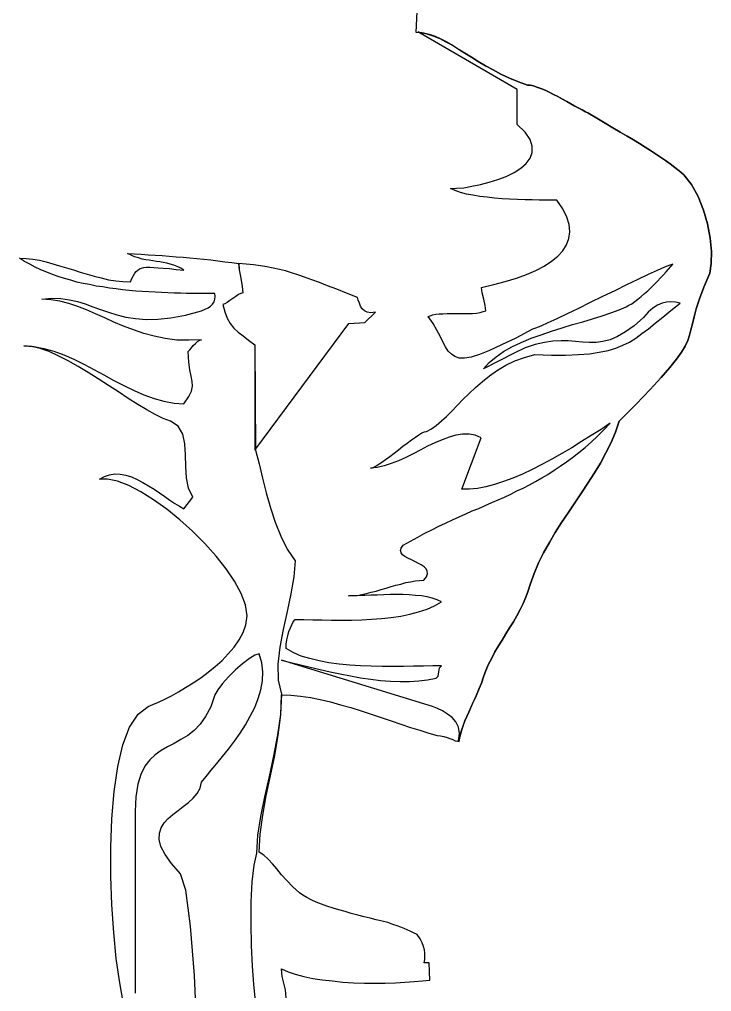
# Model space of a CAD drawing. Extents: x -631 to 173, y -3391 to -1658.
# Drawn here: x -346 to 75, y -3065 to -2475 of the extents above; entities that cross this region are included whole.
import ezdxf

# ---------------------------------------------------------------- set-up
doc = ezdxf.new("R2010")
doc.units = 0
doc.header["$LTSCALE"] = 1270
doc.header["$MEASUREMENT"] = 0
doc.layers.get('0').update_dxf_attribs({"linetype": 'CONTINUOUS'})

msp = doc.modelspace()

# ---------------------------------------------------------------- linework, layer by layer
at = {"linetype": 'CONTINUOUS'}
for p, q in [((-104.69, -2482.6), (-103.45, -2457.04)), ((-100.99, -2482.95), (-104.69, -2482.6)), ((-103.63, -2482.25), (-100.11, -2482.78)), ((-43.35, -2517.33), (-103.63, -2482.25)), ((-97.46, -2483.84), (-100.99, -2482.95)), ((-100.11, -2482.78), (-96.76, -2483.66)), ((-93.76, -2485.07), (-97.46, -2483.84)), ((-96.76, -2483.66), (-93.23, -2484.9)), ((-90.24, -2486.48), (-93.76, -2485.07)), ((-93.23, -2484.9), (-89.71, -2486.48)), ((-86.53, -2488.42), (-90.24, -2486.48)), ((-89.71, -2486.48), (-86.18, -2488.24)), ((-82.83, -2490.36), (-86.53, -2488.42)), ((-86.18, -2488.24), (-82.65, -2490.36)), ((-79.13, -2492.65), (-82.83, -2490.36)), ((-82.65, -2490.36), (-78.96, -2492.65)), ((-75.25, -2495.12), (-79.13, -2492.65)), ((-78.96, -2492.65), (-75.07, -2495.12)), ((-71.19, -2497.59), (-75.25, -2495.12)), ((-75.07, -2495.12), (-71.02, -2497.59)), ((-66.97, -2500.23), (-71.19, -2497.59)), ((-71.02, -2497.59), (-66.97, -2500.23)), ((-62.56, -2502.87), (-66.97, -2500.23)), ((-66.97, -2500.23), (-62.56, -2502.87)), ((-57.98, -2505.34), (-62.56, -2502.87)), ((-62.56, -2502.87), (-57.98, -2505.34)), ((-53.22, -2507.98), (-57.98, -2505.34)), ((-57.98, -2505.34), (-53.22, -2507.98)), ((-48.11, -2510.28), (-53.22, -2507.98)), ((-53.22, -2507.98), (-48.11, -2510.28)), ((-42.64, -2512.57), (-48.11, -2510.28)), ((-48.11, -2510.28), (-42.64, -2512.57)), ((-37, -2514.5), (-42.64, -2512.57)), ((-42.64, -2512.57), (-37, -2514.5)), ((-35.41, -2514.69), (-37, -2514.5)), ((-37, -2514.5), (-35.41, -2514.69)), ((-33.48, -2515.04), (-35.41, -2514.69)), ((-35.41, -2514.69), (-33.48, -2515.04)), ((-31.36, -2515.74), (-33.48, -2515.04)), ((-33.48, -2515.04), (-31.36, -2515.74)), ((-28.89, -2516.62), (-31.36, -2515.74)), ((-31.36, -2515.74), (-28.89, -2516.62)), ((-43.35, -2538.48), (-43.35, -2517.33)), ((-26.42, -2517.68), (-28.89, -2516.62)), ((-28.89, -2516.62), (-26.42, -2517.68)), ((-23.96, -2518.92), (-26.42, -2517.68)), ((-26.42, -2517.68), (-23.96, -2518.92)), ((-21.31, -2520.33), (-23.96, -2518.92)), ((-23.96, -2518.92), (-21.31, -2520.33)), ((-18.66, -2521.56), (-21.31, -2520.33)), ((-21.31, -2520.33), (-18.66, -2521.56)), ((-15.85, -2523.15), (-18.66, -2521.56)), ((-18.66, -2521.56), (-15.85, -2523.15)), ((-13.2, -2524.56), (-15.85, -2523.15)), ((-15.85, -2523.15), (-13.2, -2524.56)), ((-10.74, -2525.97), (-13.2, -2524.56)), ((-13.2, -2524.56), (-10.74, -2525.97)), ((-8.27, -2527.37), (-10.74, -2525.97)), ((-10.74, -2525.97), (-8.27, -2527.37)), ((-5.98, -2528.61), (-8.27, -2527.37)), ((-8.27, -2527.37), (-5.98, -2528.61)), ((-3.86, -2529.67), (-5.98, -2528.61)), ((-5.98, -2528.61), (-3.86, -2529.67)), ((-1.92, -2530.72), (-3.86, -2529.67)), ((-3.86, -2529.67), (-1.92, -2530.72)), ((-0.34, -2531.43), (-1.92, -2530.72)), ((-1.92, -2530.72), (-0.34, -2531.43)), ((5.13, -2534.6), (-0.34, -2531.43)), ((-0.34, -2531.43), (5.13, -2534.6)), ((-38.59, -2543.24), (-43.35, -2538.48)), ((10.07, -2537.6), (5.13, -2534.6)), ((5.13, -2534.6), (10.07, -2537.6)), ((14.83, -2540.42), (10.07, -2537.6)), ((10.07, -2537.6), (14.83, -2540.42)), ((-35.41, -2547.65), (-38.59, -2543.24)), ((19.23, -2543.07), (14.83, -2540.42)), ((14.83, -2540.42), (19.23, -2543.07)), ((23.47, -2545.54), (19.23, -2543.07)), ((19.23, -2543.07), (23.47, -2545.54)), ((-34.18, -2551.7), (-35.41, -2547.65)), ((27.34, -2547.82), (23.47, -2545.54)), ((23.47, -2545.54), (27.34, -2547.82)), ((30.87, -2550.11), (27.34, -2547.82)), ((27.34, -2547.82), (30.87, -2550.11)), ((34.39, -2552.23), (30.87, -2550.11)), ((30.87, -2550.11), (34.39, -2552.23)), ((-35.41, -2558.93), (-34.18, -2555.58)), ((-34.18, -2555.58), (-34.18, -2551.7)), ((37.57, -2554.35), (34.39, -2552.23)), ((34.39, -2552.23), (37.57, -2554.35)), ((40.74, -2556.29), (37.57, -2554.35)), ((37.57, -2554.35), (40.74, -2556.29)), ((43.74, -2558.4), (40.74, -2556.29)), ((40.74, -2556.29), (43.74, -2558.4)), ((-41.23, -2565.1), (-37.88, -2562.28)), ((-37.88, -2562.28), (-35.41, -2558.93)), ((46.73, -2560.34), (43.74, -2558.4)), ((43.74, -2558.4), (46.73, -2560.34)), ((49.55, -2562.45), (46.73, -2560.34)), ((46.73, -2560.34), (49.55, -2562.45)), ((52.37, -2564.57), (49.55, -2562.45)), ((49.55, -2562.45), (52.37, -2564.57)), ((-50.04, -2570.04), (-45.28, -2567.74)), ((-45.28, -2567.74), (-41.23, -2565.1)), ((55.02, -2566.69), (52.37, -2564.57)), ((52.37, -2564.57), (55.02, -2566.69)), ((57.84, -2568.98), (55.02, -2566.69)), ((55.02, -2566.69), (57.84, -2568.98)), ((62.6, -2574.97), (57.84, -2568.98)), ((57.84, -2568.98), (62.6, -2574.97)), ((-70.85, -2576.02), (-65.73, -2574.97)), ((-65.73, -2574.97), (-60.44, -2573.56)), ((-60.44, -2573.56), (-55.15, -2571.97)), ((-55.15, -2571.97), (-50.04, -2570.04)), ((66.65, -2582.19), (62.6, -2574.97)), ((62.6, -2574.97), (66.65, -2582.19)), ((-83.89, -2577.43), (-80.18, -2577.25)), ((-81.06, -2578.67), (-83.89, -2577.43)), ((-77.89, -2579.72), (-81.06, -2578.67)), ((-80.18, -2577.25), (-75.78, -2576.91)), ((-74.19, -2580.78), (-77.89, -2579.72)), ((-75.78, -2576.91), (-70.85, -2576.02)), ((-70.31, -2581.48), (-74.19, -2580.78)), ((-66.09, -2582.19), (-70.31, -2581.48)), ((-61.68, -2582.72), (-66.09, -2582.19)), ((-57.1, -2583.25), (-61.68, -2582.72)), ((-52.51, -2583.6), (-57.1, -2583.25)), ((-47.93, -2583.95), (-52.51, -2583.6)), ((-43.17, -2584.13), (-47.93, -2583.95)), ((-38.59, -2584.31), (-43.17, -2584.13)), ((-34.18, -2584.31), (-38.59, -2584.31)), ((-29.95, -2584.48), (-34.18, -2584.31)), ((-26.07, -2584.48), (-29.95, -2584.48)), ((-22.37, -2584.48), (-26.07, -2584.48)), ((-19.2, -2584.48), (-22.37, -2584.48)), ((-15.67, -2589.77), (-19.2, -2584.48)), ((69.83, -2590.47), (66.65, -2582.19)), ((66.65, -2582.19), (69.83, -2590.47)), ((-13.2, -2594.71), (-15.67, -2589.77)), ((72.29, -2598.94), (69.83, -2590.47)), ((69.83, -2590.47), (72.29, -2598.94)), ((-11.79, -2599.29), (-13.2, -2594.71)), ((-11.97, -2607.75), (-11.44, -2603.7)), ((-11.44, -2603.7), (-11.79, -2599.29)), ((73.88, -2607.57), (72.29, -2598.94)), ((72.29, -2598.94), (73.88, -2607.57)), ((-13.38, -2611.63), (-11.97, -2607.75)), ((74.76, -2615.68), (73.88, -2607.57)), ((73.88, -2607.57), (74.76, -2615.68)), ((-18.66, -2618.5), (-15.67, -2615.16)), ((-15.67, -2615.16), (-13.38, -2611.63)), ((74.59, -2622.91), (74.76, -2615.68)), ((74.76, -2615.68), (74.59, -2622.91)), ((-345.82, -2619.74), (-341.77, -2619.92)), ((-342.65, -2621.68), (-345.82, -2619.74)), ((-339.48, -2623.44), (-342.65, -2621.68)), ((-341.77, -2619.92), (-337.71, -2620.26)), ((-337.71, -2620.26), (-333.66, -2620.97)), ((-333.66, -2620.97), (-329.61, -2622.03)), ((-329.61, -2622.03), (-325.55, -2623.09)), ((-280.25, -2616.92), (-276.02, -2617.09)), ((-277.96, -2617.97), (-280.25, -2616.92)), ((-275.84, -2618.85), (-277.96, -2617.97)), ((-276.02, -2617.09), (-271.79, -2617.27)), ((-273.55, -2619.56), (-275.84, -2618.85)), ((-271.26, -2620.26), (-273.55, -2619.56)), ((-271.79, -2617.27), (-267.56, -2617.62)), ((-269.15, -2620.62), (-271.26, -2620.26)), ((-267.03, -2620.97), (-269.15, -2620.62)), ((-267.56, -2617.62), (-263.33, -2617.8)), ((-264.74, -2621.32), (-267.03, -2620.97)), ((-262.63, -2621.68), (-264.74, -2621.32)), ((-263.33, -2617.8), (-259.11, -2618.15)), ((-260.52, -2622.03), (-262.63, -2621.68)), ((-258.4, -2622.38), (-260.52, -2622.03)), ((-259.11, -2618.15), (-254.88, -2618.5)), ((-254.88, -2618.5), (-250.64, -2618.85)), ((-250.64, -2618.85), (-246.41, -2619.03)), ((-246.41, -2619.03), (-242.18, -2619.56)), ((-242.18, -2619.56), (-237.95, -2619.92)), ((-237.95, -2619.92), (-233.72, -2620.26)), ((-233.72, -2620.26), (-229.49, -2620.8)), ((-229.49, -2620.8), (-225.26, -2621.32)), ((-225.26, -2621.32), (-221.03, -2621.85)), ((-221.03, -2621.85), (-216.8, -2622.38)), ((-26.95, -2624.49), (-22.54, -2621.5)), ((-22.54, -2621.5), (-18.66, -2618.5)), ((-336.31, -2625.2), (-339.48, -2623.44)), ((-332.78, -2626.79), (-336.31, -2625.2)), ((-329.26, -2628.2), (-332.78, -2626.79)), ((-325.55, -2623.09), (-321.5, -2624.32)), ((-321.5, -2624.32), (-317.27, -2625.56)), ((-317.27, -2625.56), (-313.04, -2626.79)), ((-313.04, -2626.79), (-308.99, -2628.2)), ((-275.67, -2628.91), (-274.79, -2627.85)), ((-274.79, -2627.85), (-273.91, -2626.96)), ((-273.91, -2626.96), (-272.85, -2626.26)), ((-272.85, -2626.26), (-271.62, -2625.73)), ((-271.62, -2625.73), (-270.2, -2625.38)), ((-270.2, -2625.38), (-268.62, -2625.2)), ((-268.62, -2625.2), (-266.5, -2625.2)), ((-266.5, -2625.2), (-264.21, -2625.38)), ((-264.21, -2625.38), (-261.57, -2625.56)), ((-261.57, -2625.56), (-258.4, -2625.73)), ((-256.28, -2622.73), (-258.4, -2622.38)), ((-258.4, -2625.73), (-254.7, -2626.08)), ((-254.17, -2623.26), (-256.28, -2622.73)), ((-254.7, -2626.08), (-250.64, -2626.61)), ((-252.05, -2623.97), (-254.17, -2623.26)), ((-249.94, -2624.67), (-252.05, -2623.97)), ((-250.64, -2626.61), (-245.89, -2626.96)), ((-247.82, -2625.73), (-249.94, -2624.67)), ((-245.89, -2626.96), (-247.82, -2625.73)), ((-216.8, -2622.38), (-212.57, -2622.91)), ((-207.99, -2623.26), (-212.75, -2622.91)), ((-212.75, -2622.91), (-212.39, -2626.79)), ((-212.57, -2622.91), (-212.21, -2626.79)), ((-212.39, -2626.79), (-211.33, -2631.9)), ((-212.21, -2626.79), (-211.33, -2631.9)), ((-203.58, -2623.79), (-207.99, -2623.26)), ((-199.35, -2624.32), (-203.58, -2623.79)), ((-195.47, -2625.03), (-199.35, -2624.32)), ((-191.59, -2625.73), (-195.47, -2625.03)), ((-187.89, -2626.61), (-191.59, -2625.73)), ((-184.19, -2627.49), (-187.89, -2626.61)), ((-180.49, -2628.55), (-184.19, -2627.49)), ((-37.71, -2629.61), (-32.06, -2627.14)), ((-32.06, -2627.14), (-26.95, -2624.49)), ((41.62, -2627.14), (36.33, -2629.61)), ((46.21, -2625.2), (41.62, -2627.14)), ((45.5, -2629.79), (47.26, -2628.02)), ((49.38, -2623.97), (46.21, -2625.2)), ((47.26, -2628.02), (48.67, -2626.44)), ((48.67, -2626.44), (50.08, -2624.85)), ((51.14, -2623.44), (49.38, -2623.97)), ((50.08, -2624.85), (51.14, -2623.44)), ((73.7, -2628.73), (74.59, -2622.91)), ((74.59, -2622.91), (73.7, -2628.73)), ((-325.73, -2629.61), (-329.26, -2628.2)), ((-322.2, -2630.84), (-325.73, -2629.61)), ((-318.5, -2632.08), (-322.2, -2630.84)), ((-314.63, -2633.13), (-318.5, -2632.08)), ((-310.92, -2634.19), (-314.63, -2633.13)), ((-308.99, -2628.2), (-304.76, -2629.43)), ((-304.76, -2629.43), (-300.34, -2630.67)), ((-300.34, -2630.67), (-296.12, -2631.72)), ((-296.12, -2631.72), (-291.71, -2632.78)), ((-291.71, -2632.78), (-287.3, -2633.49)), ((-287.3, -2633.49), (-282.9, -2633.84)), ((-282.9, -2633.84), (-278.31, -2634.01)), ((-278.31, -2634.01), (-277.43, -2632.08)), ((-277.43, -2632.08), (-276.55, -2630.31)), ((-276.55, -2630.31), (-275.67, -2628.91)), ((-211.33, -2631.9), (-210.45, -2637.01)), ((-211.33, -2631.9), (-210.45, -2637.01)), ((-176.61, -2629.79), (-180.49, -2628.55)), ((-172.55, -2631.2), (-176.61, -2629.79)), ((-168.15, -2632.78), (-172.55, -2631.2)), ((-163.56, -2634.55), (-168.15, -2632.78)), ((-57.62, -2635.78), (-50.57, -2633.84)), ((-50.57, -2633.84), (-43.87, -2631.9)), ((-43.87, -2631.9), (-37.71, -2629.61)), ((29.99, -2632.6), (23.11, -2635.95)), ((36.33, -2629.61), (29.99, -2632.6)), ((40.03, -2635.6), (41.97, -2633.67)), ((41.97, -2633.67), (43.74, -2631.72)), ((43.74, -2631.72), (45.5, -2629.79)), ((70, -2637.36), (73.7, -2628.73)), ((73.7, -2628.73), (70, -2637.36)), ((-307.04, -2635.07), (-310.92, -2634.19)), ((-303.17, -2635.78), (-307.04, -2635.07)), ((-299.12, -2636.66), (-303.17, -2635.78)), ((-295.24, -2637.19), (-299.12, -2636.66)), ((-291.18, -2637.89), (-295.24, -2637.19)), ((-287.13, -2638.42), (-291.18, -2637.89)), ((-283.25, -2638.95), (-287.13, -2638.42)), ((-279.19, -2639.31), (-283.25, -2638.95)), ((-275.14, -2639.66), (-279.19, -2639.31)), ((-271.26, -2640.01), (-275.14, -2639.66)), ((-210.45, -2637.01), (-210.1, -2640.71)), ((-210.45, -2637.01), (-210.1, -2640.71)), ((-158.63, -2636.48), (-163.56, -2634.55)), ((-152.99, -2638.6), (-158.63, -2636.48)), ((-147, -2640.89), (-152.99, -2638.6)), ((-65.03, -2637.54), (-57.62, -2635.78)), ((-64.67, -2640.71), (-65.03, -2637.54)), ((15.88, -2639.48), (8.48, -2643)), ((23.11, -2635.95), (15.88, -2639.48)), ((34.04, -2641.24), (35.98, -2639.48)), ((35.98, -2639.48), (38.1, -2637.54)), ((38.1, -2637.54), (40.03, -2635.6)), ((67.36, -2644.42), (70, -2637.36)), ((70, -2637.36), (67.36, -2644.42)), ((-332.25, -2644.59), (-326.08, -2644.06)), ((-326.79, -2644.95), (-332.25, -2644.59)), ((-321.32, -2645.83), (-326.79, -2644.95)), ((-326.08, -2644.06), (-320.62, -2644.24)), ((-315.86, -2647.23), (-321.32, -2645.83)), ((-320.62, -2644.24), (-315.33, -2644.95)), ((-315.33, -2644.95), (-310.57, -2646)), ((-267.2, -2640.19), (-271.26, -2640.01)), ((-263.33, -2640.36), (-267.2, -2640.19)), ((-259.46, -2640.54), (-263.33, -2640.36)), ((-255.58, -2640.71), (-259.46, -2640.54)), ((-251.88, -2640.89), (-255.58, -2640.71)), ((-248, -2640.89), (-251.88, -2640.89)), ((-244.3, -2641.07), (-248, -2640.89)), ((-240.77, -2641.07), (-244.3, -2641.07)), ((-237.25, -2641.07), (-240.77, -2641.07)), ((-233.72, -2641.07), (-237.25, -2641.07)), ((-230.37, -2641.07), (-233.72, -2641.07)), ((-227.02, -2641.07), (-230.37, -2641.07)), ((-227.55, -2646.18), (-227.02, -2644.59)), ((-226.84, -2643), (-227.02, -2641.07)), ((-227.02, -2644.59), (-226.84, -2643)), ((-218.03, -2645.47), (-219.62, -2646.71)), ((-218.03, -2645.47), (-219.62, -2646.71)), ((-216.09, -2644.24), (-218.03, -2645.47)), ((-216.09, -2644.24), (-218.03, -2645.47)), ((-214.33, -2643), (-216.09, -2644.24)), ((-214.33, -2643), (-216.09, -2644.24)), ((-212.75, -2641.77), (-214.33, -2643)), ((-212.75, -2641.77), (-214.33, -2643)), ((-211.33, -2641.07), (-212.75, -2641.77)), ((-211.33, -2641.07), (-212.75, -2641.77)), ((-210.1, -2640.71), (-211.33, -2641.07)), ((-210.1, -2640.71), (-211.33, -2641.07)), ((-140.47, -2643.54), (-147, -2640.89)), ((-139.94, -2645.3), (-140.47, -2643.54)), ((-139.24, -2647.06), (-139.94, -2645.3)), ((-63.62, -2644.59), (-64.67, -2640.71)), ((-62.74, -2648.47), (-63.62, -2644.59)), ((8.48, -2643), (1.08, -2646.71)), ((28.04, -2646), (29.99, -2644.59)), ((29.99, -2644.59), (31.92, -2643)), ((31.92, -2643), (34.04, -2641.24)), ((65.41, -2650.41), (67.36, -2644.42)), ((67.36, -2644.42), (65.41, -2650.41)), ((-310.4, -2649), (-315.86, -2647.23)), ((-310.57, -2646), (-305.81, -2647.42)), ((-305.11, -2651.11), (-310.4, -2649)), ((-305.81, -2647.42), (-301.23, -2649.18)), ((-299.64, -2653.58), (-305.11, -2651.11)), ((-301.23, -2649.18), (-296.47, -2650.94)), ((-296.47, -2650.94), (-291.71, -2652.52)), ((-245.01, -2654.29), (-235.13, -2651.64)), ((-235.13, -2651.64), (-233.02, -2650.76)), ((-233.02, -2650.76), (-231.08, -2649.88)), ((-231.08, -2649.88), (-229.67, -2648.82)), ((-229.67, -2648.82), (-228.43, -2647.59)), ((-228.43, -2647.59), (-227.55, -2646.18)), ((-221.03, -2647.42), (-222.26, -2647.76)), ((-221.03, -2647.42), (-222.26, -2647.76)), ((-222.26, -2647.76), (-221.03, -2652.35)), ((-222.26, -2647.76), (-221.03, -2652.35)), ((-219.62, -2646.71), (-221.03, -2647.42)), ((-219.62, -2646.71), (-221.03, -2647.42)), ((-138.53, -2648.82), (-139.24, -2647.06)), ((-137.48, -2650.41), (-138.53, -2648.82)), ((-136.06, -2651.64), (-137.48, -2650.41)), ((-134.48, -2652.52), (-136.06, -2651.64)), ((-63.97, -2652.17), (-62.38, -2651.64)), ((-62.38, -2651.64), (-62.74, -2648.47)), ((-6.15, -2650.23), (-13.02, -2653.58)), ((1.08, -2646.71), (-6.15, -2650.23)), ((13.59, -2652.87), (18.53, -2651.11)), ((18.53, -2651.11), (22.93, -2649.18)), ((22.93, -2649.18), (24.52, -2648.3)), ((24.52, -2648.3), (26.28, -2647.42)), ((26.28, -2647.42), (28.04, -2646)), ((39.15, -2650.06), (36.33, -2652.52)), ((41.97, -2648.3), (39.15, -2650.06)), ((44.79, -2647.06), (41.97, -2648.3)), ((47.43, -2646.35), (44.79, -2647.06)), ((45.14, -2655.52), (50.08, -2651.47)), ((50.08, -2646.18), (47.43, -2646.35)), ((52.9, -2646.53), (50.08, -2646.18)), ((50.08, -2651.47), (55.72, -2647.06)), ((55.72, -2647.06), (52.9, -2646.53)), ((64.18, -2655.34), (65.41, -2650.41)), ((65.41, -2650.41), (64.18, -2655.34)), ((-294, -2656.05), (-299.64, -2653.58)), ((-288.36, -2658.51), (-294, -2656.05)), ((-291.71, -2652.52), (-286.59, -2654.11)), ((-286.59, -2654.11), (-281.13, -2655.52)), ((-281.13, -2655.52), (-275.31, -2656.41)), ((-275.31, -2656.41), (-268.79, -2656.93)), ((-268.79, -2656.93), (-261.75, -2656.75)), ((-261.75, -2656.75), (-253.82, -2655.87)), ((-253.82, -2655.87), (-245.01, -2654.29)), ((-221.03, -2652.35), (-219.62, -2656.23)), ((-221.03, -2652.35), (-219.62, -2656.23)), ((-219.62, -2656.23), (-217.68, -2659.4)), ((-219.62, -2656.23), (-217.68, -2659.4)), ((-135.89, -2658.69), (-129.54, -2652.52)), ((-132.19, -2652.87), (-134.48, -2652.52)), ((-129.54, -2652.52), (-132.19, -2652.87)), ((-97.46, -2655.17), (-96.23, -2654.64)), ((-94.47, -2659.4), (-97.46, -2655.17)), ((-96.23, -2654.64), (-94.64, -2654.11)), ((-94.64, -2654.11), (-92.88, -2653.76)), ((-92.88, -2653.76), (-90.76, -2653.58)), ((-90.76, -2653.58), (-88.47, -2653.58)), ((-88.47, -2653.58), (-86, -2653.41)), ((-86, -2653.41), (-83.53, -2653.41)), ((-83.53, -2653.41), (-80.89, -2653.41)), ((-80.89, -2653.41), (-78.25, -2653.41)), ((-78.25, -2653.41), (-75.61, -2653.41)), ((-75.61, -2653.41), (-72.96, -2653.23)), ((-72.96, -2653.23), (-70.49, -2653.23)), ((-70.49, -2653.23), (-68.02, -2653.06)), ((-68.02, -2653.06), (-65.91, -2652.7)), ((-65.91, -2652.7), (-63.97, -2652.17)), ((-19.2, -2656.58), (-24.66, -2659.05)), ((-13.02, -2653.58), (-19.2, -2656.58)), ((-3.51, -2658.34), (2.49, -2656.58)), ((2.49, -2656.58), (8.3, -2654.82)), ((8.3, -2654.82), (13.59, -2652.87)), ((33.34, -2655.7), (27.7, -2660.81)), ((36.33, -2652.52), (33.34, -2655.7)), ((40.56, -2659.22), (45.14, -2655.52)), ((63.13, -2659.58), (64.18, -2655.34)), ((64.18, -2655.34), (63.13, -2659.58)), ((-282.54, -2660.98), (-288.36, -2658.51)), ((-276.55, -2663.27), (-282.54, -2660.98)), ((-270.2, -2665.39), (-276.55, -2663.27)), ((-217.68, -2659.4), (-215.56, -2662.22)), ((-217.68, -2659.4), (-215.56, -2662.22)), ((-215.56, -2662.22), (-212.92, -2664.69)), ((-215.56, -2662.22), (-212.92, -2664.69)), ((-202.69, -2736.43), (-145.76, -2659.4)), ((-145.76, -2659.4), (-135.89, -2658.69)), ((-92.17, -2663.45), (-94.47, -2659.4)), ((-90.24, -2667.16), (-92.17, -2663.45)), ((-34, -2662.75), (-44.23, -2668.21)), ((-32.24, -2662.22), (-34, -2662.75)), ((-29.06, -2660.98), (-32.24, -2662.22)), ((-24.66, -2659.05), (-29.06, -2660.98)), ((-22.54, -2663.98), (-16.02, -2662.05)), ((-16.02, -2662.05), (-9.67, -2660.1)), ((-9.67, -2660.1), (-3.51, -2658.34)), ((27.7, -2660.81), (22.4, -2664.51)), ((32.46, -2665.57), (36.51, -2662.57)), ((36.51, -2662.57), (40.56, -2659.22)), ((61.36, -2666.45), (62.24, -2663.27)), ((62.24, -2663.27), (61.36, -2666.45)), ((62.24, -2663.27), (63.13, -2659.58)), ((63.13, -2659.58), (62.24, -2663.27)), ((-263.86, -2667.16), (-270.2, -2665.39)), ((-257.17, -2668.57), (-263.86, -2667.16)), ((-250.12, -2669.45), (-257.17, -2668.57)), ((-242.89, -2669.62), (-250.12, -2669.45)), ((-235.13, -2669.27), (-242.89, -2669.62)), ((-236.19, -2669.62), (-235.13, -2669.27)), ((-212.92, -2664.69), (-209.92, -2666.98)), ((-212.92, -2664.69), (-209.92, -2666.98)), ((-209.92, -2666.98), (-206.57, -2669.62)), ((-209.92, -2666.98), (-206.57, -2669.62)), ((-88.47, -2670.5), (-90.24, -2667.16)), ((-44.23, -2668.21), (-52.86, -2672.44)), ((-40.88, -2670.86), (-34.88, -2668.39)), ((-34.88, -2668.39), (-28.72, -2666.27)), ((-28.72, -2666.27), (-22.54, -2663.98)), ((13.07, -2669.27), (8.65, -2670.33)), ((17.65, -2667.33), (13.07, -2669.27)), ((22.4, -2664.51), (17.65, -2667.33)), ((24.87, -2670.68), (28.75, -2668.21)), ((28.75, -2668.21), (32.46, -2665.57)), ((60.3, -2669.8), (61.36, -2666.45)), ((61.36, -2666.45), (60.3, -2669.8)), ((-343.18, -2672.97), (-337.01, -2673.33)), ((-338.42, -2673.33), (-343.18, -2672.97)), ((-333.31, -2674.56), (-338.42, -2673.33)), ((-337.01, -2673.33), (-331.02, -2674.56)), ((-327.84, -2676.5), (-333.31, -2674.56)), ((-331.02, -2674.56), (-324.85, -2676.14)), ((-242.36, -2675.44), (-241.3, -2674.21)), ((-241.3, -2674.21), (-240.25, -2672.8)), ((-240.25, -2672.8), (-238.83, -2671.56)), ((-238.83, -2671.56), (-237.6, -2670.33)), ((-237.6, -2670.33), (-236.19, -2669.62)), ((-206.57, -2669.62), (-202.88, -2672.44)), ((-206.57, -2669.62), (-202.88, -2672.44)), ((-202.88, -2672.44), (-202.69, -2736.43)), ((-202.88, -2672.44), (-202.35, -2736.43)), ((-86.88, -2673.5), (-88.47, -2670.5)), ((-85.3, -2676.14), (-86.88, -2673.5)), ((-52.86, -2672.44), (-60.27, -2675.8)), ((-51.63, -2676.5), (-46.52, -2673.5)), ((-46.52, -2673.5), (-40.88, -2670.86)), ((-38.59, -2674.21), (-45.28, -2677.38)), ((-32.41, -2672.09), (-38.59, -2674.21)), ((-26.77, -2670.86), (-32.41, -2672.09)), ((-21.66, -2670.15), (-26.77, -2670.86)), ((-16.73, -2669.97), (-21.66, -2670.15)), ((-12.32, -2669.97), (-16.73, -2669.97)), ((-7.91, -2670.33), (-12.32, -2669.97)), ((-3.68, -2670.68), (-7.91, -2670.33)), ((0.37, -2670.86), (-3.68, -2670.68)), ((4.6, -2670.86), (0.37, -2670.86)), ((8.65, -2670.33), (4.6, -2670.86)), ((11.83, -2675.8), (16.59, -2674.38)), ((16.59, -2674.38), (20.82, -2672.62)), ((20.82, -2672.62), (24.87, -2670.68)), ((56.42, -2676.85), (58.72, -2673.15)), ((58.72, -2673.15), (56.42, -2676.85)), ((58.72, -2673.15), (60.3, -2669.8)), ((60.3, -2669.8), (58.72, -2673.15)), ((-322.2, -2679.14), (-327.84, -2676.5)), ((-324.85, -2676.14), (-318.86, -2678.44)), ((-316.21, -2682.14), (-322.2, -2679.14)), ((-318.86, -2678.44), (-312.68, -2681.08)), ((-312.68, -2681.08), (-306.69, -2684.08)), ((-243.24, -2676.5), (-243.06, -2676.14)), ((-242.89, -2682.84), (-243.24, -2676.5)), ((-243.06, -2676.14), (-242.36, -2675.44)), ((-83.36, -2678.08), (-85.3, -2676.14)), ((-81.25, -2679.49), (-83.36, -2678.08)), ((-78.6, -2680.37), (-81.25, -2679.49)), ((-75.42, -2680.37), (-78.6, -2680.37)), ((-71.37, -2679.85), (-75.42, -2680.37)), ((-66.26, -2678.26), (-71.37, -2679.85)), ((-60.27, -2675.8), (-66.26, -2678.26)), ((-45.28, -2677.38), (-63.79, -2686.89)), ((-60.44, -2683.02), (-56.22, -2679.67)), ((-56.22, -2679.67), (-51.63, -2676.5)), ((-44.76, -2682.14), (-38.93, -2680.02)), ((-38.93, -2680.02), (-32.59, -2678.26)), ((-32.59, -2678.26), (-22.54, -2678.61)), ((-22.54, -2678.61), (-13.91, -2678.61)), ((-13.91, -2678.61), (-6.15, -2678.26)), ((-6.15, -2678.26), (0.54, -2677.73)), ((0.54, -2677.73), (6.54, -2676.85)), ((6.54, -2676.85), (11.83, -2675.8)), ((49.38, -2686.19), (53.43, -2681.08)), ((53.43, -2681.08), (49.38, -2686.19)), ((53.43, -2681.08), (56.42, -2676.85)), ((56.42, -2676.85), (53.43, -2681.08)), ((-310.21, -2685.49), (-316.21, -2682.14)), ((-304.05, -2689.19), (-310.21, -2685.49)), ((-306.69, -2684.08), (-300.52, -2687.25)), ((-242.18, -2687.6), (-242.89, -2682.84)), ((-63.79, -2686.89), (-60.44, -2683.02)), ((-55.33, -2687.78), (-50.22, -2684.79)), ((-50.22, -2684.79), (-44.76, -2682.14)), ((44.09, -2692.19), (49.38, -2686.19)), ((49.38, -2686.19), (44.09, -2692.19)), ((-297.88, -2693.07), (-304.05, -2689.19)), ((-300.52, -2687.25), (-294.53, -2690.6)), ((-291.71, -2697.12), (-297.88, -2693.07)), ((-294.53, -2690.6), (-288.36, -2693.95)), ((-241.48, -2691.48), (-242.18, -2687.6)), ((-240.77, -2694.65), (-241.48, -2691.48)), ((-64.5, -2694.65), (-60.09, -2691.13)), ((-60.09, -2691.13), (-55.33, -2687.78)), ((37.39, -2699.59), (44.09, -2692.19)), ((44.09, -2692.19), (37.39, -2699.59)), ((-285.71, -2701), (-291.71, -2697.12)), ((-288.36, -2693.95), (-282.37, -2697.12)), ((-282.37, -2697.12), (-276.19, -2700.12)), ((-241.3, -2700.47), (-240.59, -2697.47)), ((-240.59, -2697.47), (-240.77, -2694.65)), ((-72.61, -2701.88), (-68.73, -2698.18)), ((-68.73, -2698.18), (-64.5, -2694.65)), ((-279.72, -2704.88), (-285.71, -2701)), ((-273.91, -2708.58), (-279.72, -2704.88)), ((-276.19, -2700.12), (-270.2, -2702.76)), ((-270.2, -2702.76), (-264.03, -2705.06)), ((-245.89, -2708.23), (-242.89, -2703.82)), ((-242.89, -2703.82), (-241.3, -2700.47)), ((-76.31, -2705.58), (-72.61, -2701.88)), ((28.92, -2708.4), (37.39, -2699.59)), ((37.39, -2699.59), (28.92, -2708.4)), ((-268.44, -2711.75), (-273.91, -2708.58)), ((-264.03, -2705.06), (-258.05, -2706.64)), ((-258.05, -2706.64), (-251.88, -2707.87)), ((-251.88, -2707.87), (-245.89, -2708.23)), ((-83.01, -2712.63), (-79.66, -2709.11)), ((-79.66, -2709.11), (-76.31, -2705.58)), ((18.71, -2718.81), (28.92, -2708.4)), ((28.92, -2708.4), (18.71, -2718.81)), ((-263.33, -2714.75), (-268.44, -2711.75)), ((-258.4, -2717.04), (-263.33, -2714.75)), ((-89.35, -2718.63), (-86.36, -2715.81)), ((-86.36, -2715.81), (-83.01, -2712.63)), ((-254, -2718.81), (-258.4, -2717.04)), ((-249.41, -2721.8), (-254, -2718.81)), ((-246.59, -2726.56), (-249.41, -2721.8)), ((-95.52, -2723.38), (-92.52, -2721.27)), ((-92.52, -2721.27), (-89.35, -2718.63)), ((13.24, -2720.04), (7.6, -2723.74)), ((9.36, -2724.09), (13.24, -2720.04)), ((16.41, -2725.33), (18.71, -2718.81)), ((18.71, -2718.81), (16.41, -2725.33)), ((-245.36, -2732.56), (-246.59, -2726.56)), ((-107.68, -2730.09), (-105.22, -2728.5)), ((-105.22, -2728.5), (-103.1, -2727.09)), ((-103.1, -2727.09), (-101.34, -2725.85)), ((-101.34, -2725.85), (-99.75, -2725.15)), ((-99.75, -2725.15), (-98.52, -2724.97)), ((-98.52, -2724.97), (-95.52, -2723.38)), ((-84.77, -2728.5), (-89, -2730.09)), ((-80.72, -2727.26), (-84.77, -2728.5)), ((-76.49, -2726.56), (-80.72, -2727.26)), ((-72.61, -2726.56), (-76.49, -2726.56)), ((-68.9, -2727.26), (-72.61, -2726.56)), ((-65.21, -2728.85), (-68.9, -2727.26)), ((1.61, -2727.44), (-4.21, -2731.14)), ((7.6, -2723.74), (1.61, -2727.44)), ((1.78, -2731.32), (5.48, -2727.8)), ((5.48, -2727.8), (9.36, -2724.09)), ((13.77, -2731.67), (16.41, -2725.33)), ((16.41, -2725.33), (13.77, -2731.67)), ((-244.82, -2739.25), (-245.36, -2732.56)), ((-115.44, -2736.08), (-112.8, -2733.96)), ((-112.8, -2733.96), (-110.15, -2732.02)), ((-110.15, -2732.02), (-107.68, -2730.09)), ((-97.81, -2733.96), (-102.22, -2736.25)), ((-93.41, -2731.85), (-97.81, -2733.96)), ((-89, -2730.09), (-93.41, -2731.85)), ((-77.01, -2760.05), (-65.21, -2728.85)), ((-4.21, -2731.14), (-10.21, -2734.84)), ((-2.1, -2734.67), (1.78, -2731.32)), ((10.6, -2738.02), (13.77, -2731.67)), ((13.77, -2731.67), (10.6, -2738.02)), ((-244.65, -2746.31), (-244.82, -2739.25)), ((-202.35, -2736.43), (-200.23, -2744.72)), ((-123.37, -2742.07), (-120.73, -2740.13)), ((-120.73, -2740.13), (-118.09, -2738.2)), ((-118.09, -2738.2), (-115.44, -2736.08)), ((-106.63, -2738.55), (-111.03, -2740.84)), ((-102.22, -2736.25), (-106.63, -2738.55)), ((-16.2, -2738.37), (-22.37, -2741.89)), ((-10.21, -2734.84), (-16.2, -2738.37)), ((-9.67, -2740.84), (-5.98, -2737.84)), ((-5.98, -2737.84), (-2.1, -2734.67)), ((7.25, -2744.19), (10.6, -2738.02)), ((10.6, -2738.02), (7.25, -2744.19)), ((-200.23, -2744.72), (-198.12, -2753.35)), ((-129.72, -2746.31), (-127.78, -2745.07)), ((-124.26, -2745.95), (-128.49, -2746.83)), ((-127.78, -2745.07), (-125.66, -2743.66)), ((-125.66, -2743.66), (-123.37, -2742.07)), ((-119.85, -2744.54), (-124.26, -2745.95)), ((-115.44, -2742.77), (-119.85, -2744.54)), ((-111.03, -2740.84), (-115.44, -2742.77)), ((-28.36, -2745.07), (-34.18, -2748.07)), ((-22.37, -2741.89), (-28.36, -2745.07)), ((-20.96, -2748.59), (-17.26, -2746.12)), ((-17.26, -2746.12), (-13.38, -2743.48)), ((-13.38, -2743.48), (-9.67, -2740.84)), ((3.54, -2750.18), (7.25, -2744.19)), ((7.25, -2744.19), (3.54, -2750.18)), ((-294.18, -2752.3), (-291.18, -2751.24)), ((-291.18, -2751.24), (-287.83, -2750.71)), ((-287.83, -2750.71), (-284.66, -2750.88)), ((-284.66, -2750.88), (-281.13, -2751.59)), ((-281.13, -2751.59), (-277.78, -2752.65)), ((-244.3, -2753.18), (-244.65, -2746.31)), ((-128.49, -2746.83), (-132.54, -2747.19)), ((-132.54, -2747.19), (-131.3, -2747.01)), ((-131.3, -2747.01), (-129.72, -2746.31)), ((-40.17, -2750.88), (-45.99, -2753.35)), ((-34.18, -2748.07), (-40.17, -2750.88)), ((-28.36, -2753.18), (-24.66, -2751.06)), ((-24.66, -2751.06), (-20.96, -2748.59)), ((-0.34, -2756.35), (3.54, -2750.18)), ((3.54, -2750.18), (-0.34, -2756.35)), ((-297.17, -2754.06), (-294.18, -2752.3)), ((-292.24, -2753.88), (-297.17, -2754.06)), ((-286.25, -2755.12), (-292.24, -2753.88)), ((-279.37, -2757.76), (-286.25, -2755.12)), ((-272.14, -2761.64), (-279.37, -2757.76)), ((-277.78, -2752.65), (-274.26, -2754.23)), ((-274.26, -2754.23), (-270.91, -2756)), ((-270.91, -2756), (-267.38, -2757.94)), ((-267.38, -2757.94), (-264.03, -2760.05)), ((-243.06, -2759.52), (-244.3, -2753.18)), ((-198.12, -2753.35), (-195.82, -2762.34)), ((-57.1, -2757.23), (-62.38, -2758.64)), ((-51.63, -2755.47), (-57.1, -2757.23)), ((-45.99, -2753.35), (-51.63, -2755.47)), ((-39.64, -2759.35), (-35.94, -2757.4)), ((-35.94, -2757.4), (-32.24, -2755.3)), ((-32.24, -2755.3), (-28.36, -2753.18)), ((-4.21, -2762.34), (-0.34, -2756.35)), ((-0.34, -2756.35), (-4.21, -2762.34)), ((-264.39, -2766.58), (-272.14, -2761.64)), ((-264.03, -2760.05), (-260.69, -2762.34)), ((-260.69, -2762.34), (-257.52, -2764.46)), ((-240.42, -2764.81), (-243.06, -2759.52)), ((-195.82, -2762.34), (-193.36, -2771.33)), ((-72.43, -2760.05), (-77.01, -2760.05)), ((-67.5, -2759.7), (-72.43, -2760.05)), ((-62.38, -2758.64), (-67.5, -2759.7)), ((-51.1, -2764.81), (-47.22, -2763.05)), ((-47.22, -2763.05), (-43.52, -2761.11)), ((-43.52, -2761.11), (-39.64, -2759.35)), ((-8.27, -2768.34), (-4.21, -2762.34)), ((-4.21, -2762.34), (-8.27, -2768.34)), ((-256.28, -2772.22), (-264.39, -2766.58)), ((-257.52, -2764.46), (-254.34, -2766.75)), ((-254.34, -2766.75), (-251.35, -2768.69)), ((-251.35, -2768.69), (-248.53, -2770.45)), ((-245.89, -2772.04), (-240.42, -2764.81)), ((-62.74, -2769.93), (-58.86, -2768.16)), ((-58.86, -2768.16), (-54.98, -2766.58)), ((-54.98, -2766.58), (-51.1, -2764.81)), ((-12.32, -2774.33), (-8.27, -2768.34)), ((-8.27, -2768.34), (-12.32, -2774.33)), ((-248.36, -2778.74), (-256.28, -2772.22)), ((-248.53, -2770.45), (-245.89, -2772.04)), ((-193.36, -2771.33), (-190.36, -2780.14)), ((-78.6, -2776.8), (-74.54, -2775.03)), ((-74.54, -2775.03), (-70.67, -2773.27)), ((-70.67, -2773.27), (-66.61, -2771.69)), ((-66.61, -2771.69), (-62.74, -2769.93)), ((-16.38, -2780.33), (-12.32, -2774.33)), ((-12.32, -2774.33), (-16.38, -2780.33)), ((-240.59, -2785.61), (-248.36, -2778.74)), ((-190.36, -2780.14), (-187.01, -2788.61)), ((-90.94, -2782.61), (-86.88, -2780.68)), ((-86.88, -2780.68), (-82.65, -2778.74)), ((-82.65, -2778.74), (-78.6, -2776.8)), ((-20.25, -2786.32), (-16.38, -2780.33)), ((-16.38, -2780.33), (-20.25, -2786.32)), ((-233.19, -2793.01), (-240.59, -2785.61)), ((-103.8, -2789.14), (-99.4, -2786.85)), ((-99.4, -2786.85), (-95.17, -2784.73)), ((-95.17, -2784.73), (-90.94, -2782.61)), ((-23.78, -2792.49), (-20.25, -2786.32)), ((-20.25, -2786.32), (-23.78, -2792.49)), ((-226.32, -2800.77), (-233.19, -2793.01)), ((-187.01, -2788.61), (-183.13, -2796.54)), ((-112.62, -2794.07), (-108.22, -2791.61)), ((-108.22, -2791.61), (-103.8, -2789.14)), ((-27.3, -2798.65), (-23.78, -2792.49)), ((-23.78, -2792.49), (-27.3, -2798.65)), ((-183.13, -2796.54), (-178.37, -2803.59)), ((-114.21, -2797.25), (-113.86, -2795.84)), ((-113.86, -2798.65), (-114.21, -2797.25)), ((-113.86, -2795.84), (-112.62, -2794.07)), ((-112.98, -2799.89), (-113.86, -2798.65)), ((-30.48, -2804.83), (-27.3, -2798.65)), ((-27.3, -2798.65), (-30.48, -2804.83)), ((-220.15, -2808.35), (-226.32, -2800.77)), ((-178.37, -2803.59), (-179.07, -2813.28)), ((-111.56, -2800.95), (-112.98, -2799.89)), ((-109.8, -2802), (-111.56, -2800.95)), ((-107.68, -2803.07), (-109.8, -2802)), ((-105.57, -2803.95), (-107.68, -2803.07)), ((-103.63, -2805), (-105.57, -2803.95)), ((-101.69, -2806.06), (-103.63, -2805)), ((-33.12, -2811.35), (-30.48, -2804.83)), ((-30.48, -2804.83), (-33.12, -2811.35)), ((-215.04, -2815.93), (-220.15, -2808.35)), ((-99.93, -2807.29), (-101.69, -2806.06)), ((-98.69, -2808.53), (-99.93, -2807.29)), ((-97.99, -2809.94), (-98.69, -2808.53)), ((-97.81, -2811.52), (-97.99, -2809.94)), ((-211.16, -2823.34), (-215.04, -2815.93)), ((-179.07, -2813.28), (-180.84, -2823.69)), ((-114.03, -2817.7), (-111.03, -2816.81)), ((-111.03, -2816.81), (-108.22, -2816.28)), ((-108.22, -2816.28), (-105.39, -2815.75)), ((-105.39, -2815.75), (-102.75, -2815.58)), ((-102.75, -2815.58), (-100.11, -2815.4)), ((-100.11, -2815.4), (-98.52, -2813.28)), ((-98.52, -2813.28), (-97.81, -2811.52)), ((-35.41, -2817.87), (-33.12, -2811.35)), ((-33.12, -2811.35), (-35.41, -2817.87)), ((-135.01, -2823.51), (-132.01, -2822.63)), ((-132.01, -2822.63), (-129.01, -2821.92)), ((-129.01, -2821.92), (-126.02, -2821.04)), ((-126.02, -2821.04), (-123.02, -2820.16)), ((-123.02, -2820.16), (-120.02, -2819.28)), ((-120.02, -2819.28), (-117.03, -2818.4)), ((-117.03, -2818.4), (-114.03, -2817.7)), ((-38.05, -2825.63), (-36.65, -2821.75)), ((-36.65, -2821.75), (-38.05, -2825.63)), ((-36.65, -2821.75), (-35.41, -2817.87)), ((-35.41, -2817.87), (-36.65, -2821.75)), ((-208.52, -2830.38), (-211.16, -2823.34)), ((-180.84, -2823.69), (-183.13, -2834.44)), ((-145.93, -2824.92), (-143.29, -2824.74)), ((-142.76, -2824.92), (-145.93, -2824.92)), ((-143.29, -2824.74), (-140.65, -2824.57)), ((-139.41, -2824.74), (-142.76, -2824.92)), ((-140.65, -2824.57), (-137.82, -2824.04)), ((-135.89, -2824.57), (-139.41, -2824.74)), ((-137.82, -2824.04), (-135.01, -2823.51)), ((-132.19, -2824.39), (-135.89, -2824.57)), ((-128.49, -2824.39), (-132.19, -2824.39)), ((-124.43, -2824.22), (-128.49, -2824.39)), ((-120.55, -2824.04), (-124.43, -2824.22)), ((-116.67, -2824.04), (-120.55, -2824.04)), ((-112.8, -2824.04), (-116.67, -2824.04)), ((-108.92, -2824.22), (-112.8, -2824.04)), ((-105.22, -2824.57), (-108.92, -2824.22)), ((-101.52, -2824.92), (-105.22, -2824.57)), ((-98.16, -2825.45), (-101.52, -2824.92)), ((-94.99, -2826.33), (-98.16, -2825.45)), ((-92, -2827.21), (-94.99, -2826.33)), ((-93.59, -2830.91), (-89.35, -2828.45)), ((-89.35, -2828.45), (-92, -2827.21)), ((-39.64, -2829.5), (-38.05, -2825.63)), ((-38.05, -2825.63), (-39.64, -2829.5)), ((-207.45, -2836.91), (-208.52, -2830.38)), ((-183.13, -2834.44), (-185.6, -2845.37)), ((-108.56, -2836.02), (-103.28, -2834.62)), ((-103.28, -2834.62), (-98.16, -2833.03)), ((-98.16, -2833.03), (-93.59, -2830.91)), ((-43.52, -2837.09), (-41.58, -2833.21)), ((-41.58, -2833.21), (-43.52, -2837.09)), ((-41.58, -2833.21), (-39.64, -2829.5)), ((-39.64, -2829.5), (-41.58, -2833.21)), ((-208.16, -2842.55), (-207.45, -2836.91)), ((-180.31, -2842.37), (-179.43, -2840.61)), ((-179.43, -2840.61), (-178.37, -2839.2)), ((-178.37, -2839.2), (-173.08, -2839.2)), ((-173.08, -2839.2), (-167.62, -2839.37)), ((-167.62, -2839.37), (-161.98, -2839.37)), ((-161.98, -2839.37), (-156.16, -2839.55)), ((-156.16, -2839.55), (-150.17, -2839.55)), ((-150.17, -2839.55), (-144, -2839.55)), ((-144, -2839.55), (-137.82, -2839.37)), ((-137.82, -2839.37), (-131.84, -2839.02)), ((-131.84, -2839.02), (-125.84, -2838.67)), ((-125.84, -2838.67), (-119.85, -2837.97)), ((-119.85, -2837.97), (-114.03, -2837.26)), ((-114.03, -2837.26), (-108.56, -2836.02)), ((-47.93, -2844.31), (-45.64, -2840.61)), ((-45.64, -2840.61), (-47.93, -2844.31)), ((-45.64, -2840.61), (-43.52, -2837.09)), ((-43.52, -2837.09), (-45.64, -2840.61)), ((-209.92, -2847.13), (-208.16, -2842.55)), ((-185.6, -2845.37), (-187.54, -2856.12)), ((-182.78, -2849.07), (-182.07, -2846.6)), ((-182.07, -2846.6), (-181.19, -2844.31)), ((-181.19, -2844.31), (-180.31, -2842.37)), ((-50.22, -2848.01), (-47.93, -2844.31)), ((-47.93, -2844.31), (-50.22, -2848.01)), ((-215.39, -2855.95), (-212.39, -2851.54)), ((-212.39, -2851.54), (-209.92, -2847.13)), ((-183.66, -2854.19), (-183.31, -2851.54)), ((-183.31, -2851.54), (-182.78, -2849.07)), ((-54.8, -2855.24), (-52.51, -2851.72)), ((-52.51, -2851.72), (-54.8, -2855.24)), ((-52.51, -2851.72), (-50.22, -2848.01)), ((-50.22, -2848.01), (-52.51, -2851.72)), ((-218.91, -2860), (-215.39, -2855.95)), ((-187.54, -2856.12), (-188.77, -2866.35)), ((-183.83, -2856.83), (-183.66, -2854.19)), ((-179.43, -2859.29), (-183.83, -2856.83)), ((-56.92, -2858.94), (-54.8, -2855.24)), ((-54.8, -2855.24), (-56.92, -2858.94)), ((-226.84, -2867.75), (-222.62, -2864.05)), ((-222.62, -2864.05), (-218.91, -2860)), ((-206.05, -2863), (-210.28, -2866.17)), ((-202.69, -2860.88), (-206.05, -2863)), ((-200.05, -2860.17), (-202.69, -2860.88)), ((-198.46, -2865.47), (-200.05, -2860.17)), ((-186.48, -2863.88), (-180.84, -2865.29)), ((-94.81, -2892.08), (-186.48, -2863.88)), ((-174.67, -2861.41), (-179.43, -2859.29)), ((-169.38, -2863), (-174.67, -2861.41)), ((-163.74, -2864.4), (-169.38, -2863)), ((-157.75, -2865.47), (-163.74, -2864.4)), ((-60.79, -2866.35), (-58.86, -2862.64)), ((-58.86, -2862.64), (-60.79, -2866.35)), ((-58.86, -2862.64), (-56.92, -2858.94)), ((-56.92, -2858.94), (-58.86, -2862.64)), ((-231.08, -2871.28), (-226.84, -2867.75)), ((-214.51, -2869.87), (-218.74, -2874.1)), ((-210.28, -2866.17), (-214.51, -2869.87)), ((-197.94, -2870.93), (-198.46, -2865.47)), ((-188.77, -2866.35), (-188.6, -2876.04)), ((-180.84, -2865.29), (-175.02, -2866.7)), ((-175.02, -2866.7), (-169.2, -2868.11)), ((-169.2, -2868.11), (-163.03, -2869.52)), ((-163.03, -2869.52), (-157.04, -2870.93)), ((-151.57, -2866.35), (-157.75, -2865.47)), ((-145.05, -2867.05), (-151.57, -2866.35)), ((-138.53, -2867.4), (-145.05, -2867.05)), ((-132.01, -2867.58), (-138.53, -2867.4)), ((-125.31, -2867.75), (-132.01, -2867.58)), ((-118.79, -2867.75), (-125.31, -2867.75)), ((-112.44, -2867.75), (-118.79, -2867.75)), ((-106.27, -2867.58), (-112.44, -2867.75)), ((-100.28, -2867.58), (-106.27, -2867.58)), ((-94.64, -2867.4), (-100.28, -2867.58)), ((-89.35, -2867.4), (-94.64, -2867.4)), ((-90.94, -2871.11), (-90.59, -2868.64)), ((-90.59, -2868.64), (-89.35, -2867.4)), ((-63.79, -2874.1), (-62.38, -2870.22)), ((-62.38, -2870.22), (-63.79, -2874.1)), ((-62.38, -2870.22), (-60.79, -2866.35)), ((-60.79, -2866.35), (-62.38, -2870.22)), ((-240.25, -2877.8), (-235.66, -2874.63)), ((-235.66, -2874.63), (-231.08, -2871.28)), ((-218.74, -2874.1), (-222.44, -2878.15)), ((-198.12, -2876.39), (-197.94, -2870.93)), ((-188.6, -2876.04), (-186.48, -2884.67)), ((-157.04, -2870.93), (-150.87, -2872.16)), ((-150.87, -2872.16), (-144.7, -2873.39)), ((-144.7, -2873.39), (-138.53, -2874.63)), ((-138.53, -2874.63), (-132.37, -2875.51)), ((-132.37, -2875.51), (-126.37, -2876.22)), ((-126.37, -2876.22), (-120.38, -2876.75)), ((-103.1, -2876.57), (-97.81, -2875.86)), ((-97.81, -2875.86), (-92.52, -2874.8)), ((-92.52, -2874.8), (-91.29, -2873.58)), ((-91.29, -2873.58), (-90.94, -2871.11)), ((-65.03, -2877.98), (-63.79, -2874.1)), ((-63.79, -2874.1), (-65.03, -2877.98)), ((-249.24, -2883.27), (-244.82, -2880.62)), ((-244.82, -2880.62), (-240.25, -2877.8)), ((-225.26, -2881.86), (-227.02, -2885.03)), ((-222.44, -2878.15), (-225.26, -2881.86)), ((-200.76, -2887.32), (-199.17, -2881.86)), ((-199.17, -2881.86), (-198.12, -2876.39)), ((-120.38, -2876.75), (-114.56, -2876.92)), ((-114.56, -2876.92), (-108.74, -2876.92)), ((-108.74, -2876.92), (-103.1, -2876.57)), ((-68.2, -2885.56), (-66.43, -2881.15)), ((-66.43, -2881.15), (-68.2, -2885.56)), ((-66.43, -2881.15), (-65.03, -2877.98)), ((-65.03, -2877.98), (-66.43, -2881.15)), ((-261.4, -2889.44), (-257.52, -2887.67)), ((-257.52, -2887.67), (-253.46, -2885.56)), ((-253.46, -2885.56), (-249.24, -2883.27)), ((-227.02, -2885.03), (-229.49, -2892.26)), ((-202.88, -2892.61), (-200.76, -2887.32)), ((-186.48, -2884.67), (-187.18, -2897.02)), ((-187.01, -2897.2), (-186.48, -2885.03)), ((-186.48, -2885.03), (-180.84, -2885.21)), ((-180.84, -2885.21), (-175.02, -2885.74)), ((-175.02, -2885.74), (-169.03, -2886.62)), ((-169.03, -2886.62), (-163.03, -2887.85)), ((-163.03, -2887.85), (-156.87, -2889.26)), ((-70.49, -2890.5), (-68.2, -2885.56)), ((-68.2, -2885.56), (-70.49, -2890.32)), ((-273.73, -2896.66), (-267.56, -2892.08)), ((-267.56, -2892.08), (-264.74, -2890.85)), ((-264.74, -2890.85), (-261.4, -2889.44)), ((-229.49, -2892.26), (-232.66, -2898.08)), ((-205.52, -2897.9), (-202.88, -2892.61)), ((-156.87, -2889.26), (-150.69, -2891.02)), ((-150.69, -2891.02), (-144.53, -2892.78)), ((-144.53, -2892.78), (-138.18, -2894.73)), ((-91.82, -2893.32), (-94.81, -2892.08)), ((-88.82, -2894.73), (-91.82, -2893.32)), ((-70.49, -2890.32), (-72.78, -2895.61)), ((-72.78, -2895.61), (-70.49, -2890.5)), ((-278.84, -2904.6), (-273.73, -2896.66)), ((-232.66, -2898.08), (-236.01, -2902.84)), ((-208.52, -2903.19), (-205.52, -2897.9)), ((-187.18, -2897.02), (-188.95, -2909.36)), ((-188.6, -2909.53), (-187.01, -2897.2)), ((-138.18, -2894.73), (-132.01, -2896.66)), ((-132.01, -2896.66), (-126.02, -2898.78)), ((-126.02, -2898.78), (-119.85, -2900.89)), ((-85.65, -2896.66), (-88.82, -2894.73)), ((-82.83, -2898.78), (-85.65, -2896.66)), ((-80.54, -2901.42), (-82.83, -2898.78)), ((-75.07, -2900.89), (-72.78, -2895.61)), ((-72.78, -2895.61), (-75.07, -2900.89)), ((-282.9, -2915.35), (-278.84, -2904.6)), ((-236.01, -2902.84), (-239.71, -2906.71)), ((-211.69, -2908.3), (-208.52, -2903.19)), ((-119.85, -2900.89), (-114.03, -2902.84)), ((-114.03, -2902.84), (-108.22, -2904.77)), ((-108.22, -2904.77), (-102.57, -2906.53)), ((-78.96, -2904.6), (-80.54, -2901.42)), ((-78.42, -2908.48), (-78.96, -2904.6)), ((-77.01, -2905.65), (-78.42, -2909.88)), ((-75.07, -2900.89), (-77.01, -2905.65)), ((-76.84, -2905.83), (-75.07, -2900.89)), ((-243.59, -2909.71), (-247.65, -2912.17)), ((-239.71, -2906.71), (-243.59, -2909.71)), ((-215.21, -2913.24), (-211.69, -2908.3)), ((-188.95, -2909.36), (-191.41, -2922.05)), ((-190.71, -2921.87), (-188.6, -2909.53)), ((-102.57, -2906.53), (-97.11, -2908.3)), ((-97.11, -2908.3), (-92, -2909.71)), ((-92, -2909.71), (-89.88, -2909.88)), ((-89.88, -2909.88), (-87.94, -2910.24)), ((-87.94, -2910.24), (-86, -2910.95)), ((-86, -2910.95), (-84.24, -2911.47)), ((-84.24, -2911.47), (-82.48, -2912.17)), ((-78.96, -2912.88), (-78.42, -2908.48)), ((-78.42, -2909.88), (-78.96, -2912.88)), ((-78.6, -2913.41), (-78.07, -2910.24)), ((-78.07, -2910.24), (-76.84, -2905.83)), ((-286.07, -2928.57), (-282.9, -2915.35)), ((-255.76, -2916.59), (-259.64, -2918.88)), ((-251.88, -2914.47), (-255.76, -2916.59)), ((-247.65, -2912.17), (-251.88, -2914.47)), ((-218.74, -2917.99), (-215.21, -2913.24)), ((-82.48, -2912.17), (-81.06, -2912.88)), ((-81.06, -2912.88), (-79.66, -2913.24)), ((-79.66, -2913.24), (-78.6, -2913.41)), ((-263.33, -2921.35), (-266.68, -2924.52)), ((-259.64, -2918.88), (-263.33, -2921.35)), ((-225.96, -2926.8), (-222.44, -2922.4)), ((-222.44, -2922.4), (-218.74, -2917.99)), ((-191.41, -2922.05), (-194.06, -2934.56)), ((-193.18, -2934.21), (-190.71, -2921.87)), ((-288.18, -2943.73), (-286.07, -2928.57)), ((-269.67, -2928.39), (-272.14, -2933.33)), ((-266.68, -2924.52), (-269.67, -2928.39)), ((-229.31, -2930.86), (-225.96, -2926.8)), ((-272.14, -2933.33), (-273.91, -2939.33)), ((-235.13, -2938.09), (-232.31, -2934.56)), ((-232.31, -2934.56), (-229.31, -2930.86)), ((-194.06, -2934.56), (-196.88, -2946.9)), ((-195.82, -2946.37), (-193.18, -2934.21)), ((-273.91, -2939.33), (-275.14, -2946.9)), ((-236.01, -2941.62), (-235.13, -2938.09)), ((-289.59, -2960.3), (-288.18, -2943.73)), ((-275.14, -2946.9), (-275.49, -2955.89)), ((-240.25, -2947.78), (-237.78, -2944.97)), ((-237.78, -2944.97), (-236.01, -2941.62)), ((-196.88, -2946.9), (-199.35, -2958.89)), ((-197.94, -2958.18), (-195.82, -2946.37)), ((-249.41, -2955.18), (-246.24, -2952.9)), ((-246.24, -2952.9), (-243.06, -2950.43)), ((-243.06, -2950.43), (-240.25, -2947.78)), ((-275.49, -2955.89), (-275.49, -2976.34)), ((-255.4, -2960.12), (-252.58, -2957.65)), ((-252.58, -2957.65), (-249.41, -2955.18)), ((-199.35, -2958.89), (-201.11, -2970.35)), ((-199.52, -2969.64), (-197.94, -2958.18)), ((-290.3, -2977.58), (-289.59, -2960.3)), ((-259.64, -2965.76), (-257.87, -2962.77)), ((-257.87, -2962.77), (-255.4, -2960.12)), ((-260.87, -2972.81), (-260.69, -2969.11)), ((-260.69, -2969.11), (-259.64, -2965.76)), ((-201.11, -2970.35), (-201.81, -2981.28)), ((-200.05, -2980.57), (-199.52, -2969.64)), ((-275.49, -2976.34), (-275.49, -3021.29)), ((-259.81, -2977.04), (-260.87, -2972.81)), ((-290.3, -2995.21), (-290.3, -2977.58)), ((-257.34, -2981.98), (-259.81, -2977.04)), ((-253.46, -2987.44), (-257.34, -2981.98)), ((-201.81, -2981.28), (-203.4, -2988.5)), ((-197.41, -2982.34), (-200.05, -2980.57)), ((-194.77, -2984.8), (-197.41, -2982.34)), ((-248, -2993.79), (-253.46, -2987.44)), ((-192.12, -2987.62), (-194.77, -2984.8)), ((-189.48, -2990.79), (-192.12, -2987.62)), ((-244.65, -3003.66), (-248, -2993.79)), ((-203.4, -2988.5), (-204.64, -2998.55)), ((-186.48, -2994.32), (-189.48, -2990.79)), ((-183.31, -2997.85), (-186.48, -2994.32)), ((-289.59, -3012.65), (-290.3, -2995.21)), ((-204.64, -2998.55), (-205.16, -3010.72)), ((-179.78, -3001.55), (-183.31, -2997.85)), ((-241.83, -3025.52), (-244.65, -3003.66)), ((-175.73, -3005.25), (-179.78, -3001.55)), ((-173.61, -3006.66), (-175.73, -3005.25)), ((-205.16, -3010.72), (-205.16, -3023.93)), ((-171.14, -3008.07), (-173.61, -3006.66)), ((-168.5, -3009.48), (-171.14, -3008.07)), ((-165.5, -3010.89), (-168.5, -3009.48)), ((-162.33, -3012.13), (-165.5, -3010.89)), ((-288.54, -3029.4), (-289.59, -3012.65)), ((-158.98, -3013.36), (-162.33, -3012.13)), ((-155.28, -3014.6), (-158.98, -3013.36)), ((-151.75, -3015.65), (-155.28, -3014.6)), ((-147.88, -3016.71), (-151.75, -3015.65)), ((-144.17, -3017.77), (-147.88, -3016.71)), ((-140.29, -3018.82), (-144.17, -3017.77)), ((-275.49, -3021.29), (-275.49, -3066.24)), ((-136.42, -3019.88), (-140.29, -3018.82)), ((-132.72, -3020.76), (-136.42, -3019.88)), ((-129.01, -3021.64), (-132.72, -3020.76)), ((-125.31, -3022.52), (-129.01, -3021.64)), ((-121.97, -3023.41), (-125.31, -3022.52)), ((-118.97, -3024.47), (-121.97, -3023.41)), ((-286.95, -3045.09), (-288.54, -3029.4)), ((-239.54, -3055.49), (-241.83, -3025.52)), ((-205.16, -3023.93), (-204.99, -3037.34)), ((-116.32, -3025.35), (-118.97, -3024.47)), ((-114.03, -3026.23), (-116.32, -3025.35)), ((-112.09, -3026.93), (-114.03, -3026.23)), ((-110.15, -3027.81), (-112.09, -3026.93)), ((-108.39, -3028.52), (-110.15, -3027.81)), ((-106.27, -3029.57), (-108.39, -3028.52)), ((-104.16, -3030.63), (-106.27, -3029.57)), ((-102.4, -3033.28), (-104.16, -3030.63)), ((-101.16, -3035.75), (-102.4, -3033.28)), ((-204.99, -3037.34), (-204.46, -3049.85)), ((-100.28, -3037.86), (-101.16, -3035.75)), ((-99.75, -3039.98), (-100.28, -3037.86)), ((-99.4, -3041.91), (-99.75, -3039.98)), ((-285.01, -3058.84), (-286.95, -3045.09)), ((-99.93, -3047.73), (-99.57, -3045.79)), ((-99.57, -3045.79), (-99.4, -3043.86)), ((-99.4, -3043.86), (-99.4, -3041.91)), ((-204.46, -3049.85), (-203.58, -3060.78)), ((-186.48, -3051.43), (-182.6, -3053.19)), ((-186.13, -3056.02), (-186.48, -3051.43)), ((-182.6, -3053.19), (-178.19, -3054.78)), ((-96.93, -3047.73), (-99.93, -3047.73)), ((-96.4, -3058.31), (-96.93, -3047.73)), ((-282.9, -3070.47), (-285.01, -3058.84)), ((-237.78, -3089.33), (-239.54, -3055.49)), ((-185.07, -3060.07), (-186.13, -3056.02)), ((-178.19, -3054.78), (-173.08, -3056.19)), ((-173.08, -3056.19), (-167.62, -3057.25)), ((-167.62, -3057.25), (-161.8, -3058.13)), ((-161.8, -3058.13), (-155.63, -3058.84)), ((-155.63, -3058.84), (-149.29, -3059.54)), ((-111.56, -3059.54), (-105.92, -3059.19)), ((-105.92, -3059.19), (-100.99, -3058.84)), ((-100.99, -3058.84), (-96.4, -3058.31)), ((-203.58, -3060.78), (-202.69, -3069.06)), ((-184.19, -3064.3), (-185.07, -3060.07)), ((-183.83, -3069.06), (-184.19, -3064.3)), ((-149.29, -3059.54), (-142.76, -3059.9)), ((-142.76, -3059.9), (-136.24, -3060.07)), ((-136.24, -3060.07), (-129.9, -3060.07)), ((-129.9, -3060.07), (-123.55, -3060.07)), ((-123.55, -3060.07), (-117.38, -3059.9)), ((-117.38, -3059.9), (-111.56, -3059.54))]:
    msp.add_line(p, q, dxfattribs=at)

doc.saveas('drawing.dxf')
